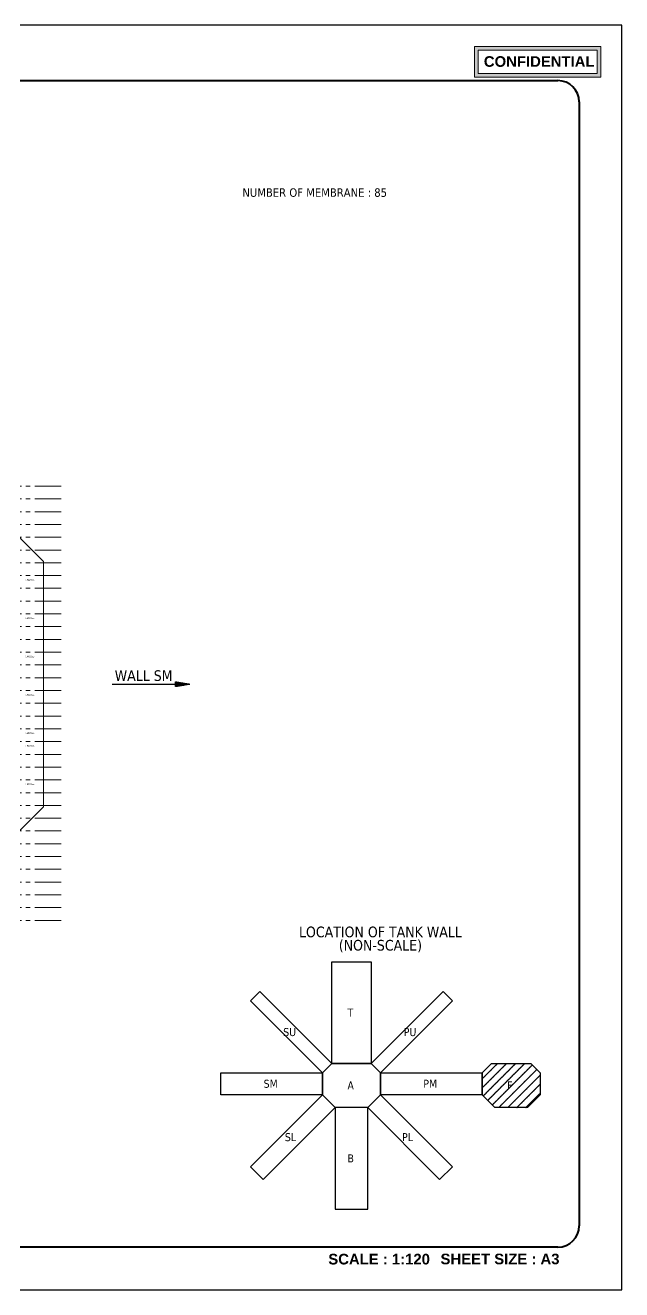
# Model space of a CAD drawing. Extents: x 0 to 50400, y 0 to 35640.
# Drawn here: x 33592 to 50400, y 0 to 35640 of the extents above; entities that cross this region are included whole.
import ezdxf
from ezdxf.enums import TextEntityAlignment as Align

# ---------------------------------------------------------------- set-up
doc = ezdxf.new("R2010")
doc.units = 0
doc.linetypes.add('CENTER2', pattern=[225, 150, -25, 25, -25])
for name, color, linetype, lineweight in [('ACS_CROSS3', 200, 'Continuous', 25), ('KC-2B HHITABLE', 253, 'Continuous', 25), ('KC-2B Non Scale View', 253, 'Continuous', 25), ('KC-2B Steel Wall', 7, 'Continuous', 20), ('KC-2B Wall Name', 3, 'Continuous', 25)]:
    doc.layers.add(name, color=color, linetype=linetype, lineweight=lineweight)
doc.layers.add('MULTI-PLOT-AREA', color=2, linetype='Continuous', plot=False)
doc.layers.add('New Scale Title', color=7, linetype='Continuous')
doc.styles.add('arial', font='arialbd.ttf')
doc.styles.add('Default', font='tahoma.ttf')

# ---------------------------------------------------------------- blocks, each defined once
blk = doc.blocks.new('MULTI-PLOT-AREA')
at = {"layer": 'MULTI-PLOT-AREA'}
blk.add_lwpolyline([(0, 0), (1, 0), (1, 1), (0, 1)], close=True, dxfattribs=at)

msp = doc.modelspace()

# ---------------------------------------------------------------- hatches: boundary and pattern name
at = {"layer": 'KC-2B Non Scale View', "extrusion": (0, 0, -1)}
h = msp.add_hatch(dxfattribs=at)
h.set_pattern_fill('WALLCHECK', color=256, scale=0.090198, angle=90, style=0, pattern_type=2)
h.set_pattern_definition([(135, (345183.48, 5135.06), (-127.55985, -127.55985), [9.0198437, -0.00902])])
h.paths.add_polyline_path([(-46826, 5135), (-46467, 5494), (-46467, 6117), (-46728, 6378), (-47839, 6378), (-48100, 6117), (-48100, 5494), (-47741, 5135)])
at = {"layer": 'KC-2B Wall Name', "extrusion": (0, 0, -1)}
h = msp.add_hatch(dxfattribs=at)
h.set_pattern_fill('SLOPELINE', color=256, scale=0.75, angle=90, style=0, pattern_type=2)
h.set_pattern_definition([(135, (110431.276, 12210.1), (-0.530330086, -0.530330086), [75, -0.075])])
h.paths.add_polyline_path([(-37828, 17003), (-37828, 17137), (-38225, 17070)])
at = {"layer": 'New Scale Title', "lineweight": 5, "true_color": 0xff0000}
h = msp.add_hatch(color=1, dxfattribs=at)
h.dxf.hatch_style = 1
h.paths.add_polyline_path([(49813, 35045), (46249, 35045), (46249, 34181), (49813, 34181)])
h.paths.add_polyline_path([(46351, 34283), (46351, 34943), (49711, 34943), (49711, 34283)], flags=16)
h.paths.add_polyline_path([(46420, 34300), (49690, 34300), (49690, 34918), (46420, 34918)], flags=8)

# ---------------------------------------------------------------- linework, layer by layer
at = {"layer": 'KC-2B Non Scale View', "linetype": 'Continuous', "extrusion": (0, 0, -1)}
for points in [[(-42228, 6378), (-42228, 9245), (-43339, 9245), (-43339, 6378)], [(-41967, 6117), (-39940, 8144), (-40201, 8406), (-42228, 6378)], [(-43339, 6378), (-45366, 8406), (-45627, 8144), (-43600, 6117)], [(-41967, 5494), (-39100, 5494), (-39100, 6117), (-41967, 6117)], [(-42326, 5135), (-41967, 5494), (-41967, 6117), (-42228, 6378), (-43339, 6378), (-43600, 6117), (-43600, 5494), (-43241, 5135)], [(-43600, 6117), (-46467, 6117), (-46467, 5494), (-43600, 5494)], [(-46826, 5135), (-46467, 5494), (-46467, 6117), (-46728, 6378), (-47839, 6378), (-48100, 6117), (-48100, 5494), (-47741, 5135)], [(-42326, 5135), (-40298, 3108), (-39940, 3467), (-41967, 5494)], [(-43600, 5494), (-45627, 3467), (-45268, 3108), (-43241, 5135)]]:
    msp.add_lwpolyline(points, close=True, dxfattribs=at)
at = {"layer": 'KC-2B Non Scale View', "linetype": 'Continuous'}
msp.add_lwpolyline([(42326, 5135), (42326, 2268), (43241, 2268), (43241, 5135)], close=True, dxfattribs=at)
at = {"layer": 'KC-2B Steel Wall', "extrusion": (0, 0, -1)}
for p, q in [((31211, 23423), (34108, 20525)), ((34108, 20525), (34108, 13615)), ((34108, 13615), (30131, 9638))]:
    msp.add_line(p, q, dxfattribs=at)
at = {"layer": 'KC-2B Steel Wall', "linetype": 'CENTER2', "ltscale": 5}
for p, q in [((34608, 22650), (15503, 22650)), ((34608, 22290), (15503, 22290)), ((34608, 21930), (15503, 21930)), ((34608, 21570), (15503, 21570)), ((34608, 21210), (15503, 21210)), ((34608, 20850), (15503, 20850)), ((34608, 20490), (15503, 20490)), ((34608, 20130), (15503, 20130)), ((34608, 19770), (15503, 19770)), ((34608, 19410), (15503, 19410)), ((34608, 19050), (15503, 19050)), ((34608, 18690), (15503, 18690)), ((34608, 18330), (15503, 18330)), ((34608, 17970), (15503, 17970)), ((34608, 17610), (15503, 17610)), ((34608, 17250), (15503, 17250)), ((34608, 16890), (15503, 16890)), ((34608, 16530), (15503, 16530)), ((34608, 16170), (15503, 16170)), ((34608, 15810), (15503, 15810)), ((34608, 15450), (15503, 15450)), ((34608, 15090), (15503, 15090)), ((34608, 14730), (15503, 14730)), ((34608, 14370), (15503, 14370)), ((34608, 14010), (15503, 14010)), ((34608, 13650), (15503, 13650)), ((34608, 13290), (15503, 13290)), ((34608, 12930), (15503, 12930)), ((34608, 12570), (15503, 12570)), ((34608, 12210), (15503, 12210)), ((34608, 11850), (15503, 11850)), ((34608, 11490), (15503, 11490)), ((34608, 11130), (15503, 11130)), ((34608, 10770), (15503, 10770)), ((34608, 10410), (15503, 10410))]:
    msp.add_line(p, q, dxfattribs=at)
at = {"layer": 'KC-2B Wall Name'}
msp.add_line((36038, 17070), (37828, 17070), dxfattribs=at)
at = {"layer": 'KC-2B Wall Name', "extrusion": (0, 0, -1)}
msp.add_lwpolyline([(-37828, 17003), (-37828, 17137), (-38225, 17070)], close=True, dxfattribs=at)
at = {"layer": 'New Scale Title', "color": 1, "lineweight": 5, "true_color": 0xff0000}
for p, q in [((46249, 35045), (49813, 35045)), ((46249, 34181), (46249, 35045)), ((46351, 34283), (46351, 34943)), ((46351, 34943), (49711, 34943)), ((49711, 34283), (49711, 34943)), ((49813, 35045), (49813, 34181)), ((49711, 34283), (46351, 34283)), ((49813, 34181), (46249, 34181))]:
    msp.add_line(p, q, dxfattribs=at)
at = {"layer": 'New Scale Title', "color": 7, "linetype": 'Continuous', "lineweight": 40}
for p, q in [((1800, 34080), (48600, 34080)), ((49200, 33480), (49200, 1800)), ((48600, 1200), (1800, 1200))]:
    msp.add_line(p, q, dxfattribs=at)
for centre, start, end in [((48600, 33480), 0, 90), ((48600, 1800), 270, 0), ((48600, 1800), 270, 0)]:
    msp.add_arc(centre, 600, start, end, dxfattribs=at)

# ---------------------------------------------------------------- block references
at = {"layer": 'New Scale Title', "lineweight": 5, "xscale": 50400, "yscale": 35640, "zscale": 1.2}
msp.add_blockref('MULTI-PLOT-AREA', (0, 0), dxfattribs=at)

# ---------------------------------------------------------------- texts
at = {"layer": 'ACS_CROSS3', "style": 'Default'}
for p in [(33596, 19985), (33596, 18905), (33596, 17825), (33596, 16745), (33596, 15665), (33596, 15305), (33596, 14225)]:
    msp.add_text('CROSS3', height=50, dxfattribs=at).set_placement(p)
at = {"layer": 'KC-2B HHITABLE', "style": 'Default'}
msp.add_text('NUMBER OF MEMBRANE : 85', height=240, dxfattribs=at).set_placement((41748, 30925), align=Align.MIDDLE_CENTER)
at = {"layer": 'KC-2B Non Scale View', "style": 'Default'}
for s, p in [('LOCATION OF TANK WALL', (43600, 9845)), ('(NON-SCALE)', (43600, 9470))]:
    msp.add_text(s, height=300, dxfattribs=at).set_placement(p, align=Align.BOTTOM_CENTER)
for s, height, p in [('T', 225, (42671, 7699)), ('SU', 225.5, (40859, 7149)), ('PU', 225.5, (44257, 7149)), ('SM', 225.5, (40308, 5693)), ('A', 225, (42671, 5644)), ('PM', 225.5, (44808, 5693)), ('F', 225, (47171, 5644)), ('SL', 225.5, (40907, 4188)), ('PL', 225.5, (44209, 4188)), ('B', 225, (42671, 3589))]:
    msp.add_text(s, height=height, dxfattribs=at).set_placement(p)
at = {"layer": 'KC-2B Wall Name', "style": 'Default'}
msp.add_text('WALL SM', height=300, dxfattribs=at).set_placement((36113, 17070), align=Align.BOTTOM_LEFT)
at = {"layer": 'New Scale Title', "color": 1, "lineweight": 5, "true_color": 0xff0000, "insert": (46515, 34769), "char_height": 300, "attachment_point": 1, "style": 'arial'}
msp.add_mtext_dynamic_manual_height_columns('{\\fArial|b1|i0|c129|p34;CONFIDENTIAL}', width=265200, gutter_width=8226000, heights=[-310], dxfattribs=at)
at = {"layer": 'New Scale Title', "color": 2, "insert": (42131, 1012), "char_height": 300, "attachment_point": 1, "style": 'arial'}
msp.add_mtext('SCALE : 1:120', dxfattribs=at)
at = {"layer": 'New Scale Title', "color": 2, "insert": (45294, 1016), "char_height": 300, "width": 3389.56, "attachment_point": 1, "style": 'arial'}
msp.add_mtext('SHEET SIZE : A3', dxfattribs=at)

doc.saveas('drawing.dxf')
